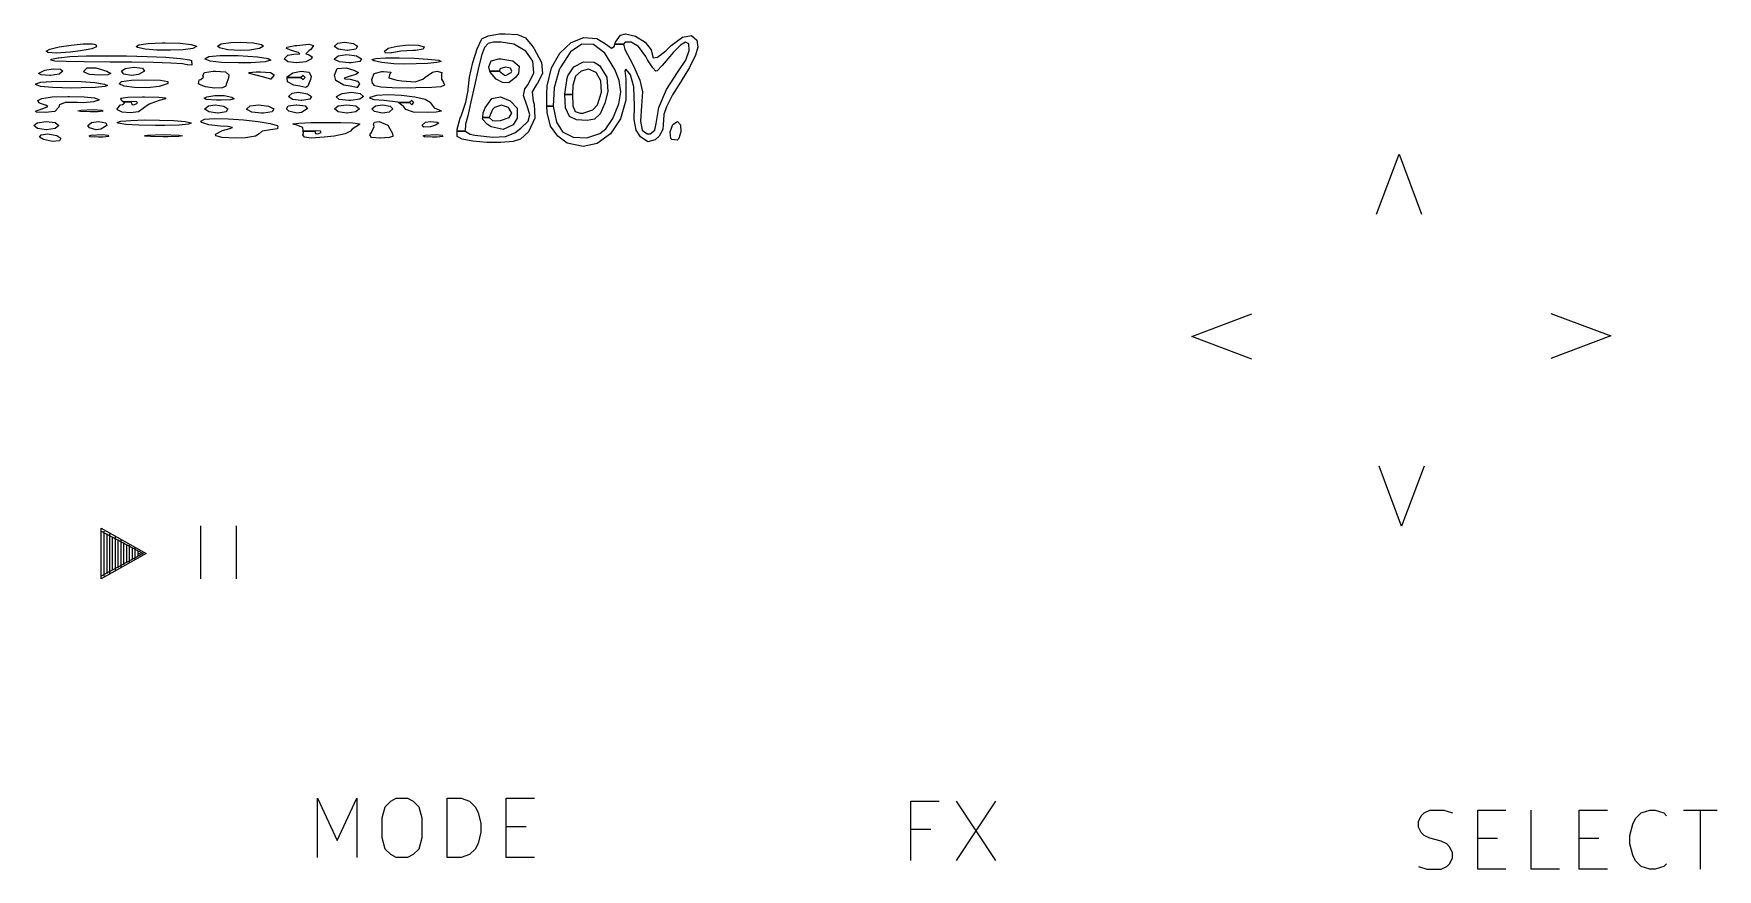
# Model space of a CAD drawing. Header units: centimetres. Extents: x 0.29 to 8.82, y 0.14 to 4.38.
import ezdxf

# ---------------------------------------------------------------- set-up
doc = ezdxf.new("R2010")
doc.units = ezdxf.units.CM
doc.layers.get('0').update_dxf_attribs({"linetype": 'CONTINUOUS'})

msp = doc.modelspace()

# ---------------------------------------------------------------- linework, layer by layer
at = {"color": 7}
for points in [[(2.453958, 3.947236), (2.4601, 3.962984), (2.481866, 4.028301), (2.492847, 4.087146), (2.493167, 4.095291), (2.499927, 4.155589), (2.516879, 4.229744), (2.539031, 4.299595), (2.561388, 4.346979), (2.562964, 4.349162), (2.594793, 4.365005), (2.651901, 4.374308), (2.680967, 4.375358), (2.744477, 4.371651), (2.783833, 4.354885), (2.817034, 4.315937), (2.826542, 4.301572), (2.864619, 4.229141), (2.870446, 4.173371), (2.84475, 4.124382), (2.84001, 4.11896), (2.817904, 4.080913), (2.822818, 4.033526), (2.827595, 4.018847), (2.831904, 3.947043), (2.799332, 3.87906), (2.758977, 3.841486), (2.721408, 3.830031), (2.659883, 3.824739), (2.587608, 3.82507), (2.517787, 3.830487), (2.463625, 3.840449), (2.438327, 3.854419), (2.438269, 3.854566), (2.438643, 3.882618), (2.478572, 3.882618), (2.504485, 3.866321), (2.528159, 3.861812), (2.619123, 3.851604), (2.682129, 3.854916), (2.729923, 3.87364), (2.760413, 3.896291), (2.797808, 3.932823), (2.806614, 3.963927), (2.792013, 4.009706), (2.790552, 4.013248), (2.774246, 4.063242), (2.780113, 4.09609), (2.797292, 4.118535), (2.826974, 4.17656), (2.821125, 4.23579), (2.785352, 4.287439), (2.725262, 4.322723), (2.660237, 4.333287), (2.621961, 4.332633), (2.595615, 4.325832), (2.576811, 4.305625), (2.561161, 4.264754), (2.544277, 4.195959), (2.525876, 4.111037), (2.50802, 4.030054), (2.491873, 3.960267), (2.480949, 3.916849), (2.478572, 3.882618), (2.438643, 3.882618), (2.438762, 3.891609)], [(2.894159, 4.110697), (2.915403, 4.202186), (2.958257, 4.277092), (3.015671, 4.330312), (3.080595, 4.356747), (3.145981, 4.351297), (3.189678, 4.324503), (3.219393, 4.301578), (3.233339, 4.310863), (3.236847, 4.322379), (3.280017, 4.322379), (3.287761, 4.296022), (3.313897, 4.244422), (3.330882, 4.212698), (3.364295, 4.1409), (3.376536, 4.080245), (3.372395, 4.009802), (3.366456, 3.931677), (3.375068, 3.887054), (3.400323, 3.868977), (3.415166, 3.86762), (3.439338, 3.886104), (3.445667, 3.921217), (3.460204, 4.001872), (3.498859, 4.093622), (3.554193, 4.17934), (3.561794, 4.188636), (3.596324, 4.240939), (3.613698, 4.289872), (3.611333, 4.324094), (3.594736, 4.333287), (3.570329, 4.318072), (3.532526, 4.27972), (3.515361, 4.259204), (3.477534, 4.214608), (3.450807, 4.188209), (3.445188, 4.185121), (3.429173, 4.201883), (3.40285, 4.243656), (3.39423, 4.259203), (3.357243, 4.309969), (3.319805, 4.33292), (3.315334, 4.333287), (3.289572, 4.331973), (3.280017, 4.322379), (3.236847, 4.322379), (3.239912, 4.33244), (3.265606, 4.367631), (3.290809, 4.37562), (3.34138, 4.362739), (3.390078, 4.331834), (3.420813, 4.294512), (3.4245, 4.27917), (3.430922, 4.253263), (3.453162, 4.256176), (3.495687, 4.289534), (3.522639, 4.31492), (3.580091, 4.358065), (3.624793, 4.367214), (3.651709, 4.342645), (3.657283, 4.307493), (3.645718, 4.266236), (3.615436, 4.204345), (3.572971, 4.135161), (3.572616, 4.134638), (3.529679, 4.06598), (3.498151, 4.00527), (3.484795, 3.965549), (3.484776, 3.965305), (3.481062, 3.914046), (3.479377, 3.891026), (3.46124, 3.856175), (3.440664, 3.838468), (3.404005, 3.828049), (3.367018, 3.852531), (3.344486, 3.887668), (3.335183, 3.941397), (3.335864, 4.010922), (3.333457, 4.106094), (3.315848, 4.16706), (3.312264, 4.172513), (3.292728, 4.196033), (3.287598, 4.187147), (3.292485, 4.146194), (3.293048, 4.03947), (3.265734, 3.944211), (3.215424, 3.868141), (3.146995, 3.818984), (3.076379, 3.80412), (2.996014, 3.82062), (2.947288, 3.856075), (2.911091, 3.907429), (2.893181, 3.975999), (2.892606, 4.008787), (2.924794, 4.008787), (2.941981, 3.92733), (2.972188, 3.878456), (3.02628, 3.850891), (3.095376, 3.848497), (3.161378, 3.87006), (3.191206, 3.893169), (3.226125, 3.945605), (3.25403, 4.012137), (3.256413, 4.020414), (3.266962, 4.081668), (3.258611, 4.138047), (3.236873, 4.194139), (3.18616, 4.277769), (3.128921, 4.320461), (3.069354, 4.322229), (3.011659, 4.283086), (2.960033, 4.203047), (2.955549, 4.193207), (2.929072, 4.102039), (2.924794, 4.008787), (2.892606, 4.008787), (2.891506, 4.071618)], [(0.60757, 4.320043), (0.610567, 4.308395), (0.58659, 4.298406), (0.529779, 4.288344), (0.477042, 4.281497), (0.406217, 4.276114), (0.363868, 4.279728), (0.355333, 4.286809), (0.374123, 4.297498), (0.421092, 4.308448), (0.482139, 4.317801), (0.543162, 4.3237), (0.59006, 4.324286)], [(1.034481, 4.327647), (1.090602, 4.321482), (1.11664, 4.312511), (1.117333, 4.31067), (1.098374, 4.300632), (1.050014, 4.294222), (0.985036, 4.291466), (0.916219, 4.292391), (0.856343, 4.297021), (0.81819, 4.305385), (0.811698, 4.310047), (0.82516, 4.319333), (0.872115, 4.326253), (0.943739, 4.329625), (0.958615, 4.329764)], [(1.403337, 4.329807), (1.445623, 4.320831), (1.456, 4.31212), (1.436862, 4.300529), (1.387494, 4.29284), (1.339583, 4.290953), (1.27583, 4.294433), (1.233544, 4.303409), (1.223167, 4.31212), (1.242305, 4.323712), (1.291673, 4.3314), (1.339583, 4.333287)], [(1.710552, 4.315045), (1.697022, 4.296095), (1.68822, 4.290127), (1.670201, 4.273988), (1.684791, 4.270111), (1.702327, 4.258008), (1.699417, 4.24862), (1.670803, 4.23337), (1.624084, 4.227453), (1.580042, 4.233698), (1.561833, 4.24862), (1.579827, 4.265958), (1.609458, 4.271897), (1.640783, 4.274384), (1.633612, 4.280391), (1.604167, 4.289315), (1.572497, 4.299921), (1.575393, 4.307013), (1.616289, 4.314993), (1.625333, 4.316446), (1.685902, 4.322144)], [(1.912319, 4.325482), (1.93225, 4.31212), (1.923979, 4.297129), (1.882798, 4.290964), (1.880583, 4.290953), (1.83546, 4.296975), (1.815859, 4.311524), (1.815833, 4.31212), (1.833909, 4.32817), (1.867501, 4.333287)], [(1.926966, 4.263262), (1.953417, 4.24862), (1.944474, 4.234217), (1.901353, 4.22761), (1.891166, 4.227453), (1.841705, 4.232688), (1.816611, 4.245585), (1.815833, 4.24862), (1.834198, 4.263596), (1.878084, 4.269787)], [(2.240254, 4.318252), (2.269858, 4.308955), (2.265456, 4.297229), (2.227334, 4.291237), (2.213381, 4.290953), (2.152352, 4.287509), (2.106179, 4.279114), (2.103315, 4.278105), (2.075034, 4.277144), (2.069833, 4.286466), (2.088356, 4.301596), (2.133429, 4.313117), (2.18931, 4.319259)], [(0.427634, 4.195277), (0.44, 4.185534), (0.421531, 4.170696), (0.376701, 4.163987), (0.372972, 4.163953), (0.330596, 4.167023), (0.316732, 4.174509), (0.317459, 4.175467), (0.347901, 4.190135), (0.390874, 4.197252)], [(0.763059, 4.262968), (0.867737, 4.260328), (0.961789, 4.256065), (1.036179, 4.250368), (1.08187, 4.243425), (1.09119, 4.239486), (1.093449, 4.217757), (1.092639, 4.21687), (1.071015, 4.217402), (1.069966, 4.218376), (1.045887, 4.222353), (0.986472, 4.225963), (0.898719, 4.22896), (0.789625, 4.231098), (0.680146, 4.232079), (0.548513, 4.232991), (0.456095, 4.234598), (0.399777, 4.237155), (0.376444, 4.240918), (0.38298, 4.246143), (0.416269, 4.253084), (0.418833, 4.253524), (0.475643, 4.259263), (0.557975, 4.262625), (0.656793, 4.263797)], [(0.60642, 4.201889), (0.66225, 4.18512), (0.682122, 4.173299), (0.667014, 4.167383), (0.625208, 4.165441), (0.574206, 4.169465), (0.547149, 4.181308), (0.545833, 4.18512), (0.563098, 4.202011)], [(0.843397, 4.200554), (0.853168, 4.185846), (0.85275, 4.18512), (0.823573, 4.168735), (0.788001, 4.163953), (0.748824, 4.171358), (0.736333, 4.18512), (0.754755, 4.199871), (0.799259, 4.206278), (0.801083, 4.206287)], [(1.26427, 4.181539), (1.281333, 4.167921), (1.278348, 4.151639), (1.267141, 4.117897), (1.2655, 4.109305), (1.247972, 4.100716), (1.207601, 4.10038), (1.162703, 4.106657), (1.131596, 4.117908), (1.127917, 4.12162), (1.130297, 4.141093), (1.1385, 4.142787), (1.152303, 4.15568), (1.149083, 4.163953), (1.158158, 4.178242), (1.201646, 4.184918), (1.213599, 4.18512)], [(1.328948, 4.264646), (1.425657, 4.258969), (1.480434, 4.250707), (1.493278, 4.241665), (1.464186, 4.233648), (1.393155, 4.228459), (1.329, 4.227453), (1.244381, 4.229953), (1.185523, 4.236806), (1.160117, 4.247043), (1.159667, 4.248771), (1.179716, 4.259209), (1.235834, 4.26476), (1.321978, 4.264857)], [(1.492668, 4.179601), (1.510278, 4.167682), (1.508917, 4.163953), (1.49382, 4.145631), (1.491793, 4.145291), (1.470798, 4.151664), (1.42572, 4.163579), (1.42425, 4.163953), (1.385376, 4.174506), (1.382648, 4.179531), (1.418685, 4.181883), (1.441374, 4.182616)], [(1.604527, 4.177624), (1.646783, 4.18512), (1.688333, 4.179855), (1.697987, 4.158356), (1.694966, 4.142787), (1.68057, 4.109875), (1.67049, 4.103336), (1.640957, 4.109294), (1.610629, 4.115238), (1.577303, 4.132339), (1.577101, 4.15337), (1.6465, 4.15337), (1.657083, 4.142787), (1.667667, 4.15337), (1.657083, 4.163953), (1.6465, 4.15337), (1.577101, 4.15337), (1.57707, 4.156614)], [(1.914644, 4.191386), (1.93769, 4.179215), (1.924361, 4.168985), (1.9005, 4.161746), (1.865052, 4.150895), (1.869187, 4.146484), (1.895208, 4.144897), (1.932425, 4.135251), (1.942833, 4.12162), (1.930945, 4.103292), (1.926958, 4.103336), (1.895285, 4.109297), (1.863458, 4.115391), (1.823713, 4.138878), (1.815833, 4.165426), (1.83057, 4.199603), (1.874775, 4.203393)], [(2.219196, 4.251559), (2.290078, 4.247289), (2.344575, 4.240962), (2.345, 4.240888), (2.356401, 4.235324), (2.334805, 4.229901), (2.289545, 4.225343), (2.229955, 4.222372), (2.165367, 4.221711), (2.117458, 4.223268), (2.05536, 4.2295), (2.015027, 4.238648), (2.006333, 4.245127), (2.0255, 4.250555), (2.075182, 4.253338), (2.143656, 4.253624)], [(2.360358, 4.179142), (2.359295, 4.171193), (2.358701, 4.145741), (2.368942, 4.128859), (2.373479, 4.115302), (2.355792, 4.106743), (2.309766, 4.102159), (2.229285, 4.100523), (2.199425, 4.100453), (2.108187, 4.101143), (2.051269, 4.104382), (2.020665, 4.111926), (2.00837, 4.125529), (2.006333, 4.142787), (2.0173, 4.174727), (2.056931, 4.184727), (2.064542, 4.184796), (2.101042, 4.180572), (2.096887, 4.168138), (2.094623, 4.16664), (2.092105, 4.152561), (2.131845, 4.140284), (2.158123, 4.136076), (2.225822, 4.132152), (2.264581, 4.145295), (2.27325, 4.154231), (2.313134, 4.181103), (2.334986, 4.18512)], [(2.610006, 4.238181), (2.649703, 4.248436), (2.659908, 4.24862), (2.71966, 4.237895), (2.751485, 4.210507), (2.749524, 4.173639), (2.735802, 4.155613), (2.700307, 4.12712), (2.667527, 4.128251), (2.636042, 4.144482), (2.605077, 4.181212), (2.604168, 4.18512), (2.651917, 4.18512), (2.678004, 4.164778), (2.683667, 4.163953), (2.711078, 4.179278), (2.715417, 4.18512), (2.708769, 4.201627), (2.683667, 4.206287), (2.653621, 4.198331), (2.651917, 4.18512), (2.604168, 4.18512), (2.599, 4.207338)], [(2.9953, 4.149945), (2.99862, 4.1626), (3.02885, 4.207579), (3.078666, 4.232334), (3.131383, 4.23141), (3.158782, 4.214981), (3.196743, 4.155972), (3.201262, 4.083217), (3.186831, 4.024137), (3.163425, 3.968883), (3.133156, 3.943117), (3.096313, 3.935458), (3.042142, 3.939133), (3.006354, 3.955566), (2.987195, 3.999661), (2.983402, 4.067959), (3.022333, 4.067959), (3.024598, 4.009445), (3.035573, 3.981834), (3.061531, 3.973764), (3.074505, 3.973453), (3.125295, 3.989564), (3.148589, 4.014395), (3.169897, 4.079498), (3.166612, 4.137597), (3.143155, 4.179509), (3.103949, 4.196055), (3.06602, 4.185844), (3.036955, 4.15957), (3.024205, 4.113487), (3.022333, 4.067959), (2.983402, 4.067959), (2.983333, 4.069198)], [(0.531668, 4.132885), (0.601164, 4.127907), (0.650662, 4.120313), (0.666572, 4.11377), (0.653003, 4.108011), (0.605604, 4.103505), (0.532873, 4.100875), (0.484612, 4.100453), (0.387624, 4.102555), (0.325618, 4.108615), (0.301783, 4.118267), (0.302294, 4.121421), (0.327485, 4.129516), (0.382398, 4.13395), (0.454602, 4.134987)], [(0.933988, 4.140279), (0.971294, 4.133888), (0.970982, 4.122866), (0.969167, 4.12162), (0.928457, 4.108464), (0.867944, 4.102032), (0.803371, 4.102326), (0.750482, 4.109344), (0.72575, 4.12162), (0.737489, 4.133502), (0.787571, 4.140615), (0.856793, 4.142463)], [(0.547304, 4.055904), (0.600032, 4.050033), (0.621839, 4.041669), (0.621557, 4.039608), (0.59535, 4.029626), (0.542454, 4.025916), (0.514475, 4.02676), (0.45149, 4.026559), (0.422676, 4.015021), (0.418833, 4.002939), (0.399604, 3.980642), (0.350042, 3.975563), (0.305975, 3.977804), (0.301324, 3.982884), (0.333175, 3.994302), (0.334167, 3.99462), (0.364276, 4.007506), (0.352615, 4.013504), (0.350042, 4.013677), (0.318576, 4.025502), (0.313, 4.036953), (0.332711, 4.047597), (0.386126, 4.055022), (0.464665, 4.058096), (0.472999, 4.05812)], [(0.733358, 4.048139), (0.768442, 4.054294), (0.843517, 4.055727), (0.85275, 4.055629), (0.925747, 4.054036), (0.960098, 4.050953), (0.959489, 4.045437), (0.927604, 4.036542), (0.927403, 4.036494), (0.876496, 4.019131), (0.847666, 3.999131), (0.846264, 3.996327), (0.823633, 3.980461), (0.781902, 3.97404), (0.739801, 3.977308), (0.716065, 3.99051), (0.715167, 3.99462), (0.73191, 4.014505), (0.741625, 4.016111), (0.752644, 4.023428), (0.744842, 4.029898), (0.785722, 4.029898), (0.788628, 4.017314), (0.799833, 4.015787), (0.817256, 4.023531), (0.813945, 4.029898), (0.788825, 4.032431), (0.785722, 4.029898), (0.744842, 4.029898), (0.736333, 4.036953)], [(1.257614, 4.06243), (1.296195, 4.054867), (1.307833, 4.045069), (1.28897, 4.040423), (1.241533, 4.038336), (1.217875, 4.038441), (1.166529, 4.04149), (1.155431, 4.048712), (1.168795, 4.055939), (1.209143, 4.063256)], [(1.256152, 4.007982), (1.276083, 3.99462), (1.267812, 3.979629), (1.226631, 3.973464), (1.224416, 3.973453), (1.179293, 3.979475), (1.159692, 3.994024), (1.159667, 3.99462), (1.177742, 4.01067), (1.211334, 4.015787)], [(1.482466, 4.009262), (1.508917, 3.99462), (1.499974, 3.980217), (1.456853, 3.97361), (1.446666, 3.973453), (1.397205, 3.978688), (1.372111, 3.991585), (1.371333, 3.99462), (1.389698, 4.009595), (1.433584, 4.015787)], [(1.668359, 4.01015), (1.678812, 3.995628), (1.67825, 3.99462), (1.648307, 3.976654), (1.625333, 3.973453), (1.585335, 3.983464), (1.572417, 3.99462), (1.580772, 4.009536), (1.622204, 4.015767), (1.625333, 4.015787)], [(1.679486, 4.071482), (1.699417, 4.05812), (1.691146, 4.043129), (1.649964, 4.036964), (1.647749, 4.036953), (1.602627, 4.042975), (1.583026, 4.057524), (1.583, 4.05812), (1.601075, 4.07417), (1.634668, 4.079287)], [(1.923919, 4.009656), (1.942829, 3.994883), (1.942833, 3.99462), (1.92444, 3.979758), (1.880123, 3.973455), (1.879333, 3.973453), (1.834748, 3.979584), (1.815838, 3.994357), (1.815833, 3.99462), (1.834227, 4.009482), (1.878543, 4.015785), (1.879333, 4.015787)], [(1.945792, 4.073042), (1.964, 4.05812), (1.945371, 4.044223), (1.899468, 4.037172), (1.888668, 4.036953), (1.840505, 4.041967), (1.825187, 4.055231), (1.826417, 4.05812), (1.855031, 4.07337), (1.901749, 4.079287)], [(2.067387, 4.036952), (2.066264, 4.036953), (2.016596, 4.040327), (1.994846, 4.04885), (1.996808, 4.053727), (2.030005, 4.063822), (2.087293, 4.066696), (2.155896, 4.063505), (2.22304, 4.055406), (2.27595, 4.043555), (2.301852, 4.029108), (2.302667, 4.026036), (2.320655, 4.000325), (2.350292, 3.988391), (2.358615, 3.982959), (2.330722, 3.978431), (2.289056, 3.976336), (2.216682, 3.978672), (2.178051, 3.991755), (2.168012, 4.005203), (2.140319, 4.02637), (2.196833, 4.02637), (2.207417, 4.015787), (2.218, 4.02637), (2.207417, 4.036953), (2.196833, 4.02637), (2.140319, 4.02637), (2.136922, 4.028967)], [(2.099029, 4.008541), (2.112167, 3.99462), (2.094053, 3.978709), (2.05925, 3.973453), (2.019471, 3.980699), (2.006333, 3.99462), (2.024447, 4.010531), (2.05925, 4.015787)], [(2.579666, 4.000772), (2.612898, 4.046948), (2.657631, 4.055199), (2.706225, 4.036209), (2.741189, 3.99755), (2.74245, 3.947453), (2.721767, 3.914187), (2.671032, 3.890303), (2.610953, 3.903595), (2.590897, 3.916106), (2.566645, 3.941747), (2.567333, 3.95143), (2.600692, 3.95143), (2.618073, 3.934513), (2.657208, 3.935006), (2.701708, 3.950337), (2.715417, 3.973164), (2.698876, 4.00209), (2.662595, 4.01272), (2.626583, 4.001316), (2.617736, 3.991411), (2.600692, 3.95143), (2.567333, 3.95143), (2.569002, 3.974933)], [(0.399919, 3.924989), (0.418829, 3.910217), (0.418833, 3.909953), (0.40044, 3.895092), (0.356123, 3.888788), (0.355333, 3.888787), (0.310748, 3.894918), (0.291838, 3.90969), (0.291833, 3.909953), (0.310227, 3.924815), (0.354543, 3.931118), (0.355333, 3.93112)], [(0.636083, 3.988353), (0.6446, 3.983396), (0.616868, 3.9802), (0.577583, 3.979507), (0.529558, 3.981091), (0.515511, 3.984884), (0.530249, 3.988642), (0.592848, 3.992124)], [(0.657179, 3.924401), (0.66225, 3.909953), (0.632395, 3.892172), (0.608084, 3.888787), (0.574373, 3.897892), (0.567, 3.909953), (0.585152, 3.92573), (0.621166, 3.93112)], [(0.929816, 3.937956), (1.002368, 3.935285), (1.059341, 3.930517), (1.089169, 3.923743), (1.090318, 3.922858), (1.076586, 3.917259), (1.029071, 3.912886), (0.956318, 3.910347), (0.909195, 3.909953), (0.824457, 3.911557), (0.758481, 3.915859), (0.720626, 3.922092), (0.715161, 3.925828), (0.734358, 3.932465), (0.784244, 3.936637), (0.853253, 3.938437)], [(1.276801, 3.944212), (1.354557, 3.939429), (1.429508, 3.9316), (1.490475, 3.921451), (1.52628, 3.90971), (1.529025, 3.907641), (1.527531, 3.893767), (1.491983, 3.888787), (1.450223, 3.882033), (1.434833, 3.86762), (1.415659, 3.856206), (1.366039, 3.848521), (1.314183, 3.846453), (1.247591, 3.849384), (1.214275, 3.857504), (1.213642, 3.865828), (1.248844, 3.884371), (1.286667, 3.894695), (1.299918, 3.900526), (1.275214, 3.905171), (1.239042, 3.907071), (1.179056, 3.913184), (1.143428, 3.925549), (1.1385, 3.93302), (1.157593, 3.941734), (1.20742, 3.945223)], [(1.617251, 3.914812), (1.611122, 3.915799), (1.605231, 3.919596), (1.635809, 3.922895), (1.69699, 3.925291), (1.762917, 3.926278), (1.847585, 3.92581), (1.909757, 3.923365), (1.942184, 3.91937), (1.942833, 3.915692), (1.905945, 3.892315), (1.897157, 3.882224), (1.869867, 3.868852), (1.814176, 3.856887), (1.764512, 3.850998), (1.6973, 3.847006), (1.663755, 3.850622), (1.655614, 3.863636), (1.658394, 3.873987), (1.657578, 3.881731), (1.717056, 3.881731), (1.719961, 3.869148), (1.731167, 3.86762), (1.748589, 3.875365), (1.745278, 3.881731), (1.720158, 3.884264), (1.717056, 3.881731), (1.657578, 3.881731), (1.655607, 3.900429)], [(2.086243, 3.912846), (2.110781, 3.869337), (2.112167, 3.855306), (2.09368, 3.849181), (2.048906, 3.846462), (2.046075, 3.846453), (2.003007, 3.849849), (1.995532, 3.862886), (2.003558, 3.874859), (2.016985, 3.905724), (2.013205, 3.917193), (2.019009, 3.928149), (2.042874, 3.93112)], [(2.337122, 3.927706), (2.345, 3.923005), (2.327548, 3.911887), (2.302667, 3.90382), (2.268915, 3.902633), (2.260333, 3.911935), (2.278079, 3.927528), (2.302667, 3.93112)], [(3.569153, 3.914526), (3.571584, 3.878853), (3.561235, 3.845267), (3.552963, 3.836774), (3.525613, 3.838947), (3.521144, 3.844198), (3.517284, 3.878346), (3.531325, 3.914908), (3.553765, 3.93112)], [(0.408691, 3.860046), (0.42933, 3.846594), (0.421985, 3.832429), (0.386555, 3.830184), (0.341299, 3.839223), (0.320644, 3.85121), (0.330592, 3.863365), (0.363418, 3.86762)], [(0.667789, 3.860997), (0.672736, 3.855275), (0.64234, 3.852065), (0.619917, 3.851791), (0.578926, 3.853875), (0.572707, 3.858656), (0.583122, 3.861424), (0.638274, 3.864832)], [(1.027375, 3.861873), (1.045992, 3.858087), (1.026695, 3.855206), (0.973901, 3.853691), (0.948, 3.85357), (0.884401, 3.854489), (0.852735, 3.856939), (0.857418, 3.860457), (0.868625, 3.861873), (0.948104, 3.865298)], [(2.361122, 3.860997), (2.36607, 3.855275), (2.335673, 3.852065), (2.31325, 3.851791), (2.272259, 3.853875), (2.26604, 3.858656), (2.276455, 3.861424), (2.331608, 3.864832)], [(0.861786, 1.741691), (0.633214, 1.61312), (0.633214, 1.870263)], [(2.129643, 0.502406), (2.186786, 0.502406), (2.215357, 0.48812), (2.243928, 0.459549), (2.258214, 0.402406), (2.258214, 0.302406), (2.243928, 0.245263), (2.215357, 0.216691), (2.186786, 0.202406), (2.129643, 0.202406), (2.101071, 0.216691), (2.0725, 0.245263), (2.058214, 0.302406), (2.058214, 0.402406), (2.0725, 0.459549), (2.101071, 0.48812)], [(2.386786, 0.202406), (2.386786, 0.502406), (2.458214, 0.502406), (2.501071, 0.48812), (2.529643, 0.459549), (2.543929, 0.430977), (2.558214, 0.373834), (2.558214, 0.330977), (2.543929, 0.273834), (2.529643, 0.245263), (2.501071, 0.216691), (2.458214, 0.202406)]]:
    msp.add_lwpolyline(points, close=True, dxfattribs=at)
for points in [[(7.096786, 3.460739), (7.211071, 3.765501), (7.325357, 3.460739)], [(6.464881, 2.727406), (6.160119, 2.841691), (6.464881, 2.955977)], [(7.980119, 2.958834), (8.284881, 2.844549), (7.980119, 2.730263)], [(7.338214, 2.185501), (7.223929, 1.880739), (7.109643, 2.185501)], [(1.1375, 1.88312), (1.1375, 1.61312)], [(1.3175, 1.88312), (1.3175, 1.61312)], [(0.633214, 1.855977), (0.8475, 1.741691), (0.633214, 1.627406)], [(0.6475, 1.855977), (0.6475, 1.627406)], [(0.661786, 1.841691), (0.661786, 1.641692)], [(0.676071, 1.841691), (0.676071, 1.641692)], [(0.690357, 1.827406), (0.690357, 1.655977)], [(0.704643, 1.827406), (0.704643, 1.655977)], [(0.718929, 1.81312), (0.718929, 1.670263)], [(0.733214, 1.81312), (0.733214, 1.670263)], [(0.7475, 1.798834), (0.7475, 1.684549)], [(0.761786, 1.784549), (0.761786, 1.698834)], [(0.776071, 1.784549), (0.776071, 1.698834)], [(0.790357, 1.770263), (0.790357, 1.71312)], [(0.804643, 1.770263), (0.804643, 1.71312)], [(0.818929, 1.755977), (0.818929, 1.727406)], [(0.818929, 1.741691), (0.833214, 1.741691)], [(1.729643, 0.202406), (1.729643, 0.502406), (1.829643, 0.28812), (1.929643, 0.502406), (1.929643, 0.202406)], [(2.829643, 0.202406), (2.686786, 0.202406), (2.686786, 0.502406), (2.829643, 0.502406)], [(4.7375, 0.187406), (4.7375, 0.487406), (4.880357, 0.487406)], [(4.966071, 0.487406), (5.166071, 0.187406)], [(5.166071, 0.487406), (4.966071, 0.187406)], [(7.309643, 0.156691), (7.3525, 0.142406), (7.423929, 0.142406), (7.4525, 0.156691), (7.466786, 0.170977), (7.481071, 0.199549), (7.481071, 0.22812), (7.466786, 0.256692), (7.4525, 0.270977), (7.423929, 0.285263), (7.366786, 0.299549), (7.338214, 0.313834), (7.323929, 0.32812), (7.309643, 0.356692), (7.309643, 0.385263), (7.323929, 0.413834), (7.338214, 0.42812), (7.366786, 0.442406), (7.438214, 0.442406), (7.481071, 0.42812)], [(7.7525, 0.142406), (7.609643, 0.142406), (7.609643, 0.442406), (7.7525, 0.442406)], [(8.023929, 0.142406), (7.881071, 0.142406), (7.881071, 0.442406)], [(8.266786, 0.142406), (8.123928, 0.142406), (8.123928, 0.442406), (8.266786, 0.442406)], [(8.566786, 0.170977), (8.5525, 0.156691), (8.509643, 0.142406), (8.481071, 0.142406), (8.438214, 0.156691), (8.409643, 0.185263), (8.395357, 0.213834), (8.381071, 0.270977), (8.381071, 0.313834), (8.395357, 0.370977), (8.409643, 0.399549), (8.438214, 0.42812), (8.481071, 0.442406), (8.509643, 0.442406), (8.5525, 0.42812), (8.566786, 0.413834)], [(8.6525, 0.442406), (8.823929, 0.442406)], [(8.738214, 0.142406), (8.738214, 0.442406)], [(2.686786, 0.359549), (2.786786, 0.359549)], [(4.8375, 0.344549), (4.7375, 0.344549)], [(7.609643, 0.299549), (7.709643, 0.299549)], [(8.123928, 0.299549), (8.223929, 0.299549)]]:
    msp.add_lwpolyline(points, dxfattribs=at)

doc.saveas('drawing.dxf')
